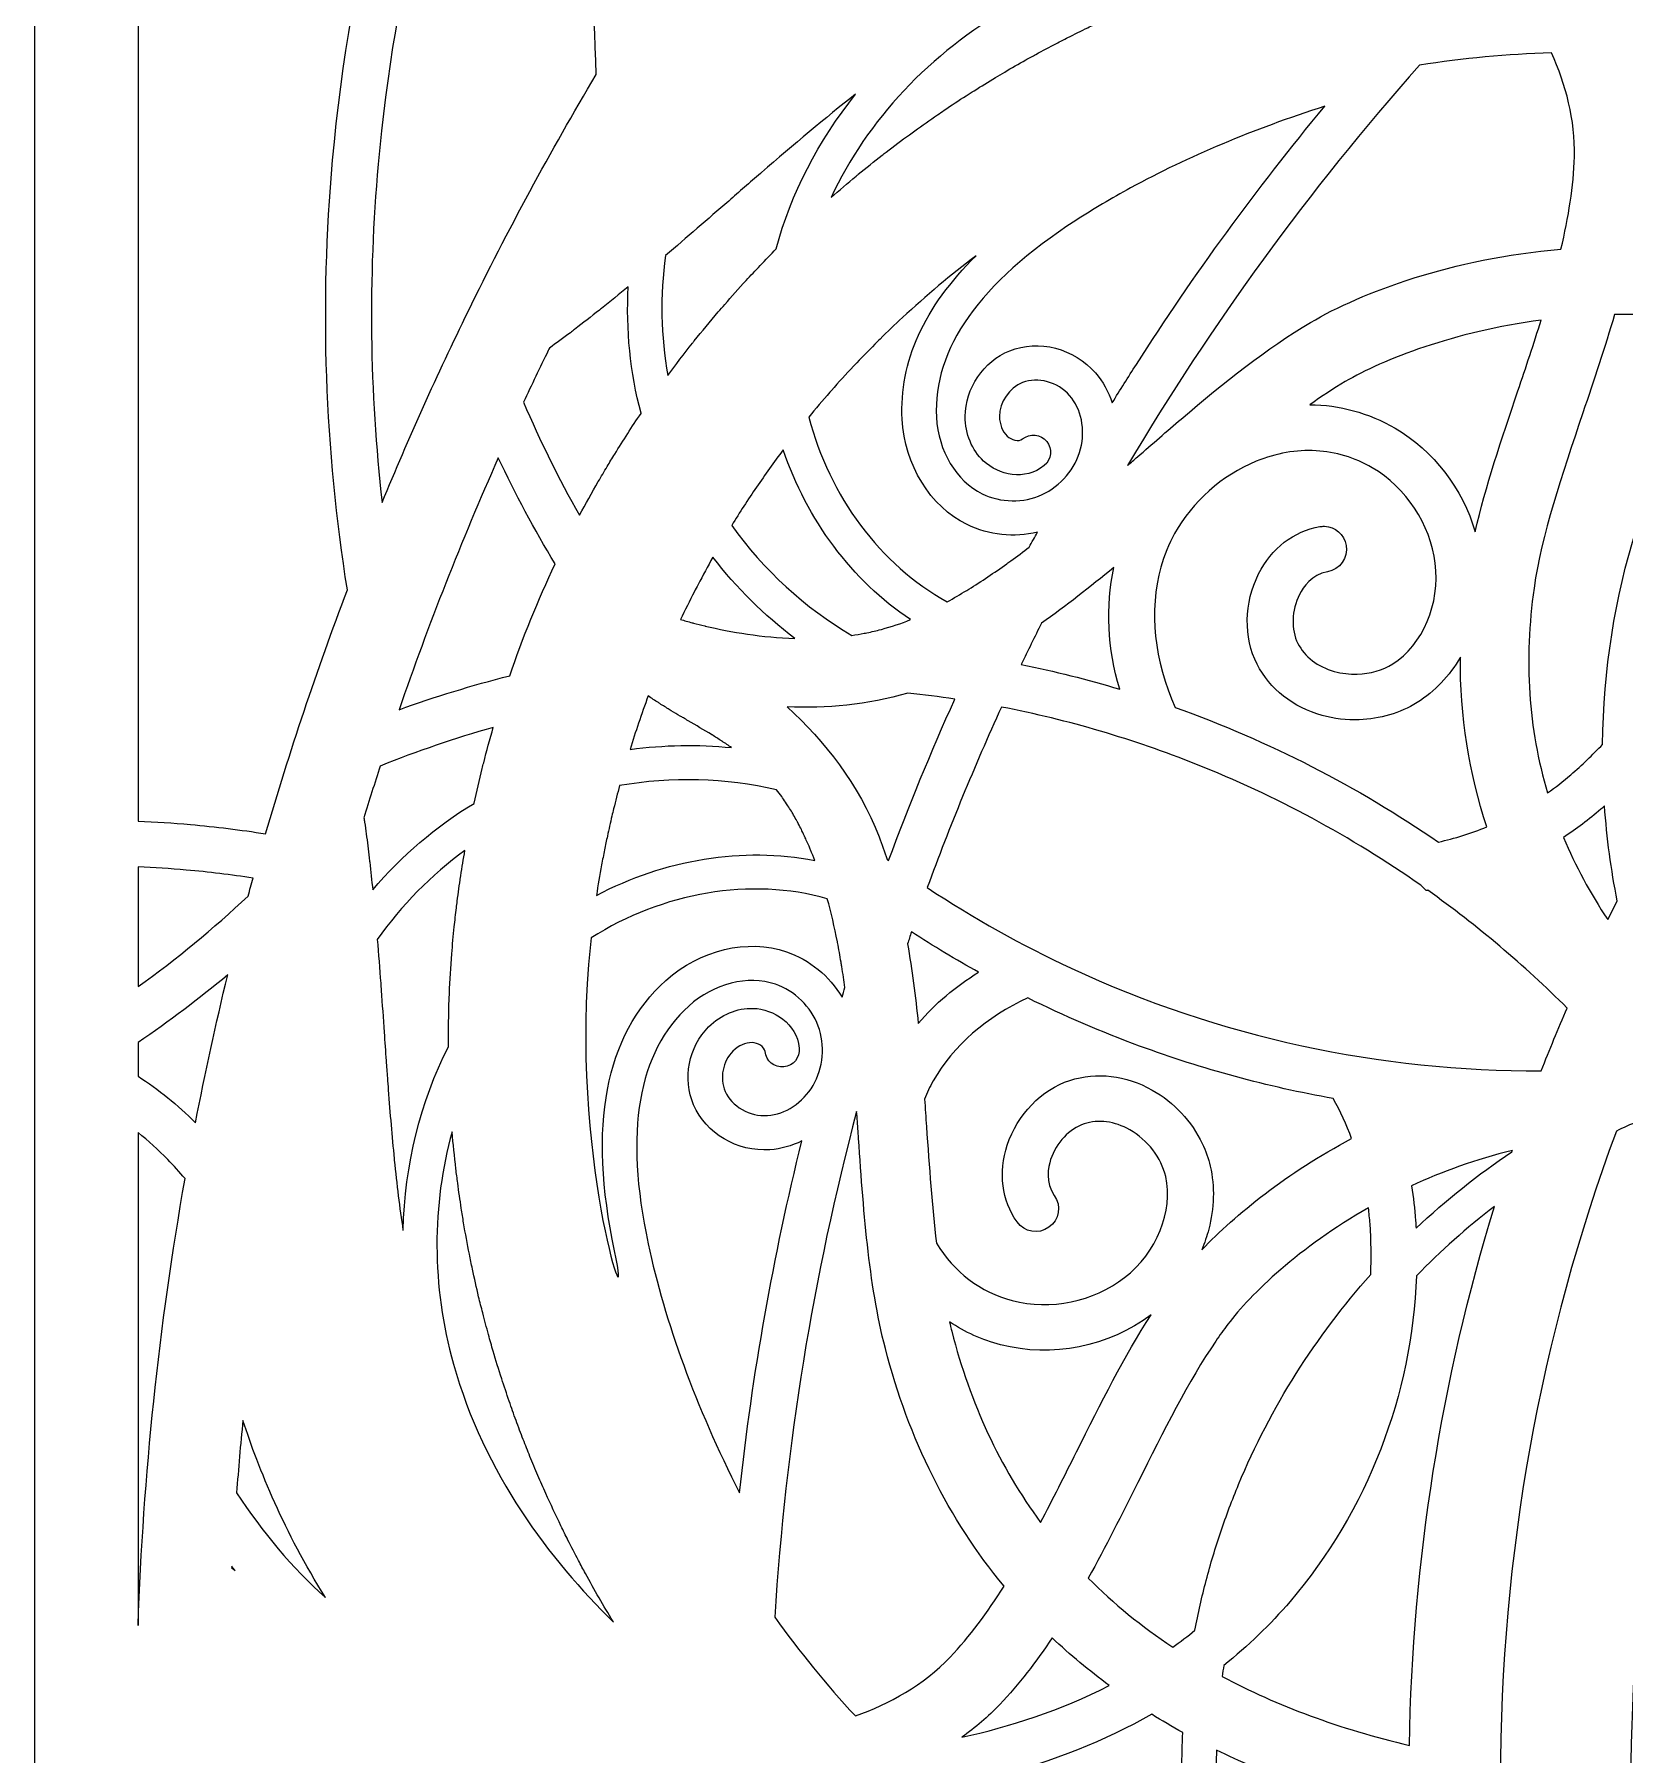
# Model space of a CAD drawing. Header units: millimetres. Extents: x -131 to 670, y -112 to 1620.
# Drawn here: x 284.9 to 376.9, y 1303.7 to 1403.3 of the extents above; entities that cross this region are included whole.
import ezdxf

# ---------------------------------------------------------------- set-up
doc = ezdxf.new("R2010")
doc.units = ezdxf.units.MM
doc.header["$MEASUREMENT"] = 0
doc.layers.add('Layer 3', color=7, linetype='Continuous')

msp = doc.modelspace()

# ---------------------------------------------------------------- linework, layer by layer
at = {"layer": 'Layer 3', "lineweight": 0}
msp.add_lwpolyline([(284.877, 1619.625), (284.877, 1058.399), (670.175, 1058.399), (670.175, 1619.625), (284.877, 1619.625)], dxfattribs=at)
for points, knots in [([(302.988, 1371.098), (301.218, 1366.437), (299.644, 1361.727), (298.257, 1356.979), (296.817, 1357.202), (295.365, 1357.384), (293.9, 1357.515), (292.891, 1357.605), (291.883, 1357.671), (290.877, 1357.714), (290.877, 1357.714), (290.877, 1419.868), (290.877, 1419.868), (291.709, 1422.247), (292.253, 1424.728), (292.478, 1427.249), (292.541, 1427.948), (292.578, 1428.651), (292.592, 1429.355), (292.635, 1431.7), (292.287, 1433.963), (291.603, 1436.06), (294.413, 1435.438), (297.258, 1434.989), (300.12, 1434.733), (302.452, 1434.525), (304.795, 1434.444), (307.138, 1434.48), (308.408, 1432.523), (309.57, 1430.492), (310.623, 1428.399), (306.045, 1418.282), (303.151, 1407.358), (302.134, 1395.97), (301.384, 1387.562), (301.688, 1379.222), (302.988, 1371.098)], [0, 0, 0, 0, 1, 1, 1, 2, 2, 2, 3, 3, 3, 4, 4, 4, 5, 5, 5, 6, 6, 6, 7, 7, 7, 8, 8, 8, 9, 9, 9, 10, 10, 10, 11, 11, 11, 12, 12, 12, 12]), ([(312.14, 1425.164), (315.397, 1417.67), (317.243, 1409.469), (317.383, 1400.927), (314.745, 1396.485), (312.272, 1391.915), (309.977, 1387.222), (308.192, 1383.571), (306.533, 1379.88), (304.995, 1376.157), (304.274, 1382.542), (304.176, 1389.091), (304.769, 1395.735), (305.698, 1406.146), (308.249, 1416.029), (312.14, 1425.164)], [0, 0, 0, 0, 1, 1, 1, 2, 2, 2, 3, 3, 3, 4, 4, 4, 5, 5, 5, 5]), ([(358.05, 1408.56), (358.466, 1408.522), (358.882, 1408.475), (359.299, 1408.419), (359.303, 1408.418), (359.306, 1408.418), (359.31, 1408.418), (358.641, 1408.26), (357.974, 1408.091), (357.311, 1407.913), (357.075, 1407.849), (356.84, 1407.778), (356.604, 1407.712), (356.18, 1407.593), (355.755, 1407.475), (355.333, 1407.347), (355.041, 1407.259), (354.751, 1407.162), (354.46, 1407.069), (354.1, 1406.954), (353.738, 1406.842), (353.38, 1406.721), (353.058, 1406.612), (352.738, 1406.496), (352.418, 1406.383), (352.096, 1406.268), (351.772, 1406.156), (351.451, 1406.037), (351.109, 1405.909), (350.768, 1405.774), (350.428, 1405.641), (350.135, 1405.526), (349.84, 1405.413), (349.549, 1405.294), (349.19, 1405.147), (348.835, 1404.995), (348.478, 1404.842), (348.21, 1404.727), (347.942, 1404.613), (347.675, 1404.495), (347.302, 1404.329), (346.932, 1404.157), (346.562, 1403.985), (346.319, 1403.871), (346.074, 1403.758), (345.833, 1403.641), (345.447, 1403.455), (345.064, 1403.264), (344.681, 1403.071), (344.461, 1402.959), (344.241, 1402.848), (344.021, 1402.734), (343.624, 1402.527), (343.23, 1402.315), (342.836, 1402.101), (342.638, 1401.992), (342.44, 1401.884), (342.244, 1401.774), (341.836, 1401.546), (341.431, 1401.313), (341.028, 1401.076), (340.851, 1400.972), (340.675, 1400.868), (340.5, 1400.763), (340.083, 1400.512), (339.668, 1400.257), (339.255, 1399.997), (339.101, 1399.9), (338.948, 1399.802), (338.795, 1399.704), (338.367, 1399.428), (337.942, 1399.149), (337.52, 1398.864), (337.39, 1398.776), (337.261, 1398.687), (337.131, 1398.598), (336.693, 1398.296), (336.256, 1397.991), (335.824, 1397.679), (335.719, 1397.603), (335.615, 1397.526), (335.511, 1397.449), (335.06, 1397.119), (334.612, 1396.785), (334.17, 1396.443), (334.092, 1396.384), (334.016, 1396.323), (333.939, 1396.262), (333.474, 1395.899), (333.011, 1395.532), (332.556, 1395.157), (332.512, 1395.12), (332.468, 1395.083), (332.424, 1395.046), (331.939, 1394.645), (331.458, 1394.237), (330.985, 1393.821), (330.985, 1393.821), (330.985, 1393.821), (330.985, 1393.821), (333.057, 1398.266), (336.705, 1402.208), (341.349, 1404.813), (345.63, 1407.215), (350.164, 1408.3), (354.325, 1408.675), (355.151, 1408.7), (355.978, 1408.692), (356.808, 1408.649), (356.841, 1408.648), (356.874, 1408.644), (356.907, 1408.643), (357.288, 1408.622), (357.669, 1408.595), (358.05, 1408.56)], [0, 0, 0, 0, 1, 1, 1, 2, 2, 2, 3, 3, 3, 4, 4, 4, 5, 5, 5, 6, 6, 6, 7, 7, 7, 8, 8, 8, 9, 9, 9, 10, 10, 10, 11, 11, 11, 12, 12, 12, 13, 13, 13, 14, 14, 14, 15, 15, 15, 16, 16, 16, 17, 17, 17, 18, 18, 18, 19, 19, 19, 20, 20, 20, 21, 21, 21, 22, 22, 22, 23, 23, 23, 24, 24, 24, 25, 25, 25, 26, 26, 26, 27, 27, 27, 28, 28, 28, 29, 29, 29, 30, 30, 30, 31, 31, 31, 32, 32, 32, 33, 33, 33, 34, 34, 34, 35, 35, 35, 36, 36, 36, 37, 37, 37, 38, 38, 38, 38]), ([(365.038, 1401.469), (367.553, 1401.874), (370.104, 1402.115), (372.678, 1402.182), (373.49, 1400.359), (374.055, 1398.307), (373.998, 1396.176), (373.952, 1394.469), (373.657, 1392.668), (373.221, 1390.824), (366.897, 1390.27), (361.728, 1388.35), (358.719, 1386.572), (356.194, 1385.079), (353.75, 1383.127), (351.245, 1380.99), (350.41, 1380.277), (349.568, 1379.544), (348.715, 1378.8), (348.524, 1378.635), (348.334, 1378.47), (348.144, 1378.304), (352.981, 1386.48), (358.625, 1394.235), (365.038, 1401.469)], [0, 0, 0, 0, 1, 1, 1, 2, 2, 2, 3, 3, 3, 4, 4, 4, 5, 5, 5, 6, 6, 6, 7, 7, 7, 8, 8, 8, 8]), ([(332.4, 1399.79), (332.401, 1399.791), (332.401, 1399.791), (332.401, 1399.791), (330.234, 1397.088), (328.652, 1394.03), (327.807, 1390.84), (327.807, 1390.84), (327.807, 1390.84), (327.806, 1390.839), (327.489, 1390.521), (327.186, 1390.192), (326.876, 1389.868), (326.603, 1389.582), (326.325, 1389.299), (326.057, 1389.008), (325.637, 1388.551), (325.23, 1388.085), (324.825, 1387.619), (324.7, 1387.475), (324.573, 1387.334), (324.45, 1387.19), (323.976, 1386.636), (323.516, 1386.074), (323.062, 1385.506), (323.027, 1385.461), (322.99, 1385.416), (322.955, 1385.371), (322.467, 1384.758), (321.994, 1384.137), (321.53, 1383.509), (321.53, 1383.509), (321.53, 1383.509), (321.53, 1383.509), (321.12, 1385.787), (321.082, 1388.141), (321.396, 1390.451), (322.625, 1391.499), (323.845, 1392.557), (325.054, 1393.61), (325.671, 1394.147), (326.283, 1394.68), (326.89, 1395.206), (326.914, 1395.227), (326.939, 1395.248), (326.963, 1395.269), (328.818, 1396.874), (330.63, 1398.41), (332.4, 1399.79)], [0, 0, 0, 0, 1, 1, 1, 2, 2, 2, 3, 3, 3, 4, 4, 4, 5, 5, 5, 6, 6, 6, 7, 7, 7, 8, 8, 8, 9, 9, 9, 10, 10, 10, 11, 11, 11, 12, 12, 12, 13, 13, 13, 14, 14, 14, 15, 15, 15, 16, 16, 16, 16]), ([(348.646, 1384.151), (348.174, 1383.413), (347.708, 1382.67), (347.248, 1381.924), (347.039, 1382.565), (346.717, 1383.159), (346.281, 1383.658), (345.035, 1385.085), (342.995, 1385.612), (341.321, 1384.942), (339.804, 1384.335), (338.744, 1382.768), (338.745, 1381.133), (338.745, 1380.127), (339.133, 1379.187), (339.807, 1378.555), (340.672, 1377.746), (342.198, 1377.381), (343.32, 1378.3), (343.741, 1378.646), (343.806, 1379.273), (343.459, 1379.696), (343.111, 1380.12), (342.487, 1380.182), (342.062, 1379.835), (341.843, 1379.655), (341.406, 1379.776), (341.163, 1380.004), (340.891, 1380.258), (340.729, 1380.681), (340.729, 1381.135), (340.728, 1381.965), (341.288, 1382.791), (342.059, 1383.1), (342.935, 1383.451), (344.108, 1383.13), (344.787, 1382.353), (345.459, 1381.582), (345.708, 1380.372), (345.42, 1379.269), (345.121, 1378.124), (344.268, 1377.106), (343.193, 1376.613), (342.117, 1376.12), (340.788, 1376.137), (339.727, 1376.659), (338.22, 1377.397), (337.18, 1379.137), (337.077, 1381.092), (336.868, 1385.048), (339.582, 1388.881), (345.145, 1392.487), (346.151, 1393.139), (347.208, 1393.767), (348.314, 1394.37), (351.632, 1396.177), (355.393, 1397.759), (359.548, 1399.098), (355.594, 1394.312), (351.957, 1389.322), (348.646, 1384.151)], [0, 0, 0, 0, 1, 1, 1, 2, 2, 2, 3, 3, 3, 4, 4, 4, 5, 5, 5, 6, 6, 6, 7, 7, 7, 8, 8, 8, 9, 9, 9, 10, 10, 10, 11, 11, 11, 12, 12, 12, 13, 13, 13, 14, 14, 14, 15, 15, 15, 16, 16, 16, 17, 17, 17, 18, 18, 18, 19, 19, 19, 20, 20, 20, 20]), ([(337.703, 1370.409), (333.81, 1372.529), (330.89, 1376.539), (329.69, 1381.097), (329.691, 1381.097), (329.691, 1381.098), (329.691, 1381.098), (330.089, 1381.584), (330.496, 1382.063), (330.91, 1382.537), (330.94, 1382.571), (330.969, 1382.605), (331, 1382.639), (331.42, 1383.118), (331.848, 1383.591), (332.286, 1384.057), (332.296, 1384.067), (332.307, 1384.078), (332.317, 1384.089), (332.711, 1384.507), (333.114, 1384.919), (333.521, 1385.327), (333.619, 1385.425), (333.718, 1385.523), (333.817, 1385.621), (334.242, 1386.04), (334.672, 1386.456), (335.112, 1386.864), (336.481, 1388.13), (337.902, 1389.325), (339.371, 1390.444), (336.36, 1387.461), (334.921, 1384.296), (335.095, 1380.988), (335.236, 1378.326), (336.711, 1375.927), (338.853, 1374.877), (340.113, 1374.258), (341.57, 1374.116), (342.926, 1374.44), (342.769, 1374.149), (342.604, 1373.863), (342.449, 1373.571), (342.096, 1373.302), (341.743, 1373.04), (341.389, 1372.784), (341.311, 1372.727), (341.232, 1372.67), (341.153, 1372.613), (340.42, 1372.089), (339.685, 1371.593), (338.947, 1371.138), (338.909, 1371.114), (338.871, 1371.092), (338.833, 1371.068), (338.456, 1370.839), (338.081, 1370.618), (337.703, 1370.409)], [0, 0, 0, 0, 1, 1, 1, 2, 2, 2, 3, 3, 3, 4, 4, 4, 5, 5, 5, 6, 6, 6, 7, 7, 7, 8, 8, 8, 9, 9, 9, 10, 10, 10, 11, 11, 11, 12, 12, 12, 13, 13, 13, 14, 14, 14, 15, 15, 15, 16, 16, 16, 17, 17, 17, 18, 18, 18, 19, 19, 19, 19]), ([(319.985, 1381.322), (319.984, 1381.321), (319.983, 1381.319), (319.983, 1381.318), (319.458, 1380.542), (318.951, 1379.755), (318.462, 1378.958), (318.314, 1378.719), (318.165, 1378.481), (318.021, 1378.24), (317.848, 1377.949), (317.676, 1377.658), (317.507, 1377.365), (317.135, 1376.722), (316.77, 1376.075), (316.422, 1375.419), (315.208, 1377.548), (314.133, 1379.734), (313.184, 1381.962), (313.651, 1382.962), (314.126, 1383.96), (314.613, 1384.956), (314.635, 1385.001), (314.658, 1385.046), (314.68, 1385.091), (315.085, 1385.386), (315.49, 1385.683), (315.891, 1385.988), (315.974, 1386.051), (316.056, 1386.116), (316.14, 1386.18), (316.619, 1386.547), (317.097, 1386.917), (317.571, 1387.294), (317.61, 1387.325), (317.648, 1387.356), (317.686, 1387.387), (318.207, 1387.801), (318.724, 1388.22), (319.24, 1388.644), (319.111, 1386.174), (319.354, 1383.693), (319.985, 1381.322)], [0, 0, 0, 0, 1, 1, 1, 2, 2, 2, 3, 3, 3, 4, 4, 4, 5, 5, 5, 6, 6, 6, 7, 7, 7, 8, 8, 8, 9, 9, 9, 10, 10, 10, 11, 11, 11, 12, 12, 12, 13, 13, 13, 14, 14, 14, 14]), ([(368.253, 1374.467), (367.531, 1376.944), (365.846, 1379.158), (363.621, 1380.457), (362.086, 1381.353), (360.405, 1381.807), (358.681, 1381.813), (359.369, 1382.297), (360.055, 1382.751), (360.737, 1383.155), (362.914, 1384.441), (367.06, 1386.047), (372.076, 1386.72), (371.649, 1385.353), (371.188, 1383.982), (370.729, 1382.623), (369.776, 1379.796), (368.864, 1377.086), (368.253, 1374.467)], [0, 0, 0, 0, 1, 1, 1, 2, 2, 2, 3, 3, 3, 4, 4, 4, 5, 5, 5, 6, 6, 6, 6]), ([(375.627, 1362.153), (375.043, 1361.542), (374.432, 1360.954), (373.79, 1360.397), (373.355, 1360.019), (372.904, 1359.673), (372.445, 1359.344), (371.335, 1363.066), (371.066, 1367.026), (371.664, 1371.202), (372.107, 1374.291), (373.264, 1377.722), (374.49, 1381.355), (375.123, 1383.232), (375.763, 1385.133), (376.32, 1387.036), (378.544, 1387.075), (380.741, 1386.912), (382.905, 1386.547), (382.95, 1386.318), (382.99, 1386.087), (383.03, 1385.856), (378.294, 1378.908), (375.713, 1370.731), (375.627, 1362.153)], [0, 0, 0, 0, 1, 1, 1, 2, 2, 2, 3, 3, 3, 4, 4, 4, 5, 5, 5, 6, 6, 6, 7, 7, 7, 8, 8, 8, 8]), ([(311.723, 1378.746), (312.705, 1376.653), (313.799, 1374.601), (315.011, 1372.599), (314.019, 1370.491), (313.14, 1368.329), (312.38, 1366.122), (310.202, 1365.573), (308.067, 1364.915), (305.98, 1364.157), (307.671, 1369.06), (309.583, 1373.927), (311.723, 1378.746)], [0, 0, 0, 0, 1, 1, 1, 2, 2, 2, 3, 3, 3, 4, 4, 4, 4]), ([(325.23, 1374.83), (325.23, 1374.831), (325.23, 1374.831), (325.23, 1374.831), (325.69, 1375.579), (326.168, 1376.317), (326.663, 1377.045), (326.664, 1377.046), (326.665, 1377.047), (326.666, 1377.048), (327.161, 1377.776), (327.673, 1378.492), (328.203, 1379.198), (328.203, 1379.198), (328.203, 1379.199), (328.203, 1379.199), (329.585, 1375.166), (332.194, 1371.624), (335.577, 1369.378), (335.027, 1369.153), (334.466, 1368.966), (333.901, 1368.813), (333.891, 1368.811), (333.882, 1368.809), (333.872, 1368.806), (333.602, 1368.735), (333.33, 1368.67), (333.057, 1368.614), (333.005, 1368.604), (332.953, 1368.596), (332.901, 1368.586), (332.662, 1368.54), (332.423, 1368.495), (332.184, 1368.46), (329.463, 1370.056), (327.073, 1372.252), (325.23, 1374.83)], [0, 0, 0, 0, 1, 1, 1, 2, 2, 2, 3, 3, 3, 4, 4, 4, 5, 5, 5, 6, 6, 6, 7, 7, 7, 8, 8, 8, 9, 9, 9, 10, 10, 10, 11, 11, 11, 12, 12, 12, 12]), ([(360.79, 1373.675), (360.684, 1374.305), (360.148, 1374.756), (359.532, 1374.777), (359.445, 1374.779), (359.355, 1374.774), (359.265, 1374.758), (357.762, 1374.504), (356.47, 1373.505), (355.722, 1372.017), (354.88, 1370.344), (354.846, 1368.344), (355.634, 1366.799), (356.373, 1365.35), (357.709, 1364.295), (359.396, 1363.827), (360.096, 1363.633), (360.823, 1363.551), (361.54, 1363.577), (362.737, 1363.619), (363.908, 1363.958), (364.891, 1364.573), (365.918, 1365.216), (366.766, 1366.126), (367.397, 1367.195), (367.377, 1363.801), (367.893, 1360.514), (368.93, 1357.378), (368.01, 1356.997), (367.072, 1356.7), (366.124, 1356.499), (361.442, 1359.715), (356.329, 1362.347), (350.892, 1364.289), (349.685, 1366.964), (349.366, 1369.89), (350.062, 1372.418), (350.247, 1373.091), (350.518, 1373.742), (350.862, 1374.358), (351.895, 1376.205), (353.584, 1377.729), (355.583, 1378.542), (356.736, 1379.012), (357.908, 1379.215), (359.044, 1379.151), (360.179, 1379.089), (361.279, 1378.761), (362.288, 1378.172), (364.258, 1377.022), (365.659, 1374.9), (365.945, 1372.635), (366.239, 1370.298), (365.227, 1367.905), (363.488, 1366.816), (362.9, 1366.448), (362.173, 1366.244), (361.43, 1366.221), (360.984, 1366.207), (360.533, 1366.258), (360.102, 1366.377), (359.139, 1366.644), (358.389, 1367.22), (357.991, 1368), (357.592, 1368.785), (357.629, 1369.921), (358.086, 1370.828), (358.301, 1371.256), (358.796, 1371.996), (359.706, 1372.15), (360.427, 1372.272), (360.912, 1372.954), (360.79, 1373.675)], [0, 0, 0, 0, 1, 1, 1, 2, 2, 2, 3, 3, 3, 4, 4, 4, 5, 5, 5, 6, 6, 6, 7, 7, 7, 8, 8, 8, 9, 9, 9, 10, 10, 10, 11, 11, 11, 12, 12, 12, 13, 13, 13, 14, 14, 14, 15, 15, 15, 16, 16, 16, 17, 17, 17, 18, 18, 18, 19, 19, 19, 20, 20, 20, 21, 21, 21, 22, 22, 22, 23, 23, 23, 24, 24, 24, 24]), ([(328.881, 1368.287), (328.881, 1368.287), (328.88, 1368.287), (328.88, 1368.287), (326.995, 1368.346), (325.205, 1368.647), (323.695, 1369.006), (323.69, 1369.007), (323.685, 1369.008), (323.679, 1369.009), (323.451, 1369.064), (323.231, 1369.119), (323.017, 1369.176), (322.994, 1369.182), (322.967, 1369.188), (322.942, 1369.195), (322.71, 1369.257), (322.485, 1369.319), (322.27, 1369.381), (322.527, 1369.924), (322.797, 1370.462), (323.071, 1370.997), (323.141, 1371.133), (323.21, 1371.268), (323.281, 1371.402), (323.56, 1371.935), (323.844, 1372.465), (324.14, 1372.989), (324.14, 1372.989), (324.141, 1372.989), (324.141, 1372.99), (325.502, 1371.219), (327.102, 1369.63), (328.881, 1368.287)], [0, 0, 0, 0, 1, 1, 1, 2, 2, 2, 3, 3, 3, 4, 4, 4, 5, 5, 5, 6, 6, 6, 7, 7, 7, 8, 8, 8, 9, 9, 9, 10, 10, 10, 11, 11, 11, 11]), ([(343.156, 1369.166), (344.577, 1370.168), (345.97, 1371.263), (347.342, 1372.4), (346.857, 1370.126), (346.986, 1367.703), (347.682, 1365.346), (345.817, 1365.906), (343.918, 1366.387), (341.989, 1366.783), (342.37, 1367.581), (342.76, 1368.375), (343.156, 1369.166)], [0, 0, 0, 0, 1, 1, 1, 2, 2, 2, 3, 3, 3, 4, 4, 4, 4]), ([(321.614, 1364.173), (321.652, 1364.15), (321.691, 1364.126), (321.73, 1364.103), (321.902, 1363.998), (322.073, 1363.896), (322.243, 1363.795), (322.306, 1363.758), (322.369, 1363.721), (322.432, 1363.684), (322.524, 1363.63), (322.616, 1363.576), (322.706, 1363.523), (323.169, 1363.252), (323.622, 1362.988), (324.065, 1362.717), (324.073, 1362.712), (324.082, 1362.707), (324.09, 1362.702), (324.275, 1362.588), (324.458, 1362.473), (324.639, 1362.356), (324.651, 1362.348), (324.664, 1362.339), (324.676, 1362.331), (324.859, 1362.212), (325.04, 1362.091), (325.219, 1361.965), (323.269, 1362.162), (321.291, 1362.122), (319.346, 1361.859), (319.347, 1361.862), (319.348, 1361.864), (319.349, 1361.866), (319.506, 1362.373), (319.669, 1362.878), (319.839, 1363.38), (320.019, 1363.908), (320.203, 1364.435), (320.398, 1364.957), (320.595, 1364.822), (320.791, 1364.693), (320.986, 1364.568), (321.013, 1364.55), (321.041, 1364.532), (321.069, 1364.514), (321.251, 1364.397), (321.433, 1364.284), (321.614, 1364.173)], [0, 0, 0, 0, 1, 1, 1, 2, 2, 2, 3, 3, 3, 4, 4, 4, 5, 5, 5, 6, 6, 6, 7, 7, 7, 8, 8, 8, 9, 9, 9, 10, 10, 10, 11, 11, 11, 12, 12, 12, 13, 13, 13, 14, 14, 14, 15, 15, 15, 16, 16, 16, 16]), ([(334.305, 1355.424), (334.276, 1355.445), (334.248, 1355.468), (334.219, 1355.489), (334.076, 1355.931), (333.926, 1356.368), (333.761, 1356.796), (332.584, 1359.855), (330.592, 1362.35), (328.447, 1364.322), (330.685, 1364.229), (333.079, 1364.423), (335.429, 1365.121), (336.338, 1365.023), (337.243, 1364.912), (338.141, 1364.777), (336.757, 1361.704), (335.479, 1358.584), (334.305, 1355.424)], [0, 0, 0, 0, 1, 1, 1, 2, 2, 2, 3, 3, 3, 4, 4, 4, 5, 5, 5, 6, 6, 6, 6]), ([(344.877, 1349.192), (342.012, 1350.524), (339.227, 1352.08), (336.547, 1353.86), (337.844, 1357.399), (339.277, 1360.886), (340.841, 1364.316), (344.727, 1363.558), (348.487, 1362.447), (352.088, 1361.016), (356.717, 1359.177), (361.082, 1356.811), (365.108, 1353.993), (365.213, 1353.892), (365.321, 1353.792), (365.427, 1353.692), (365.454, 1353.695), (365.481, 1353.702), (365.509, 1353.706), (368.386, 1351.659), (371.082, 1349.375), (373.578, 1346.891), (373.06, 1345.687), (372.558, 1344.476), (372.083, 1343.254), (362.781, 1343.217), (353.472, 1345.196), (344.877, 1349.192)], [0, 0, 0, 0, 1, 1, 1, 2, 2, 2, 3, 3, 3, 4, 4, 4, 5, 5, 5, 6, 6, 6, 7, 7, 7, 8, 8, 8, 9, 9, 9, 9]), ([(304.889, 1360.899), (307.017, 1361.755), (309.198, 1362.506), (311.431, 1363.131), (311.233, 1362.453), (311.051, 1361.77), (310.876, 1361.085), (310.847, 1360.976), (310.82, 1360.866), (310.793, 1360.756), (310.625, 1360.088), (310.467, 1359.416), (310.32, 1358.74), (310.32, 1358.74), (310.319, 1358.735), (310.319, 1358.735), (308.116, 1357.409), (306.134, 1355.705), (304.454, 1353.731), (304.4, 1354.267), (304.342, 1354.802), (304.281, 1355.337), (304.271, 1355.418), (304.261, 1355.5), (304.251, 1355.582), (304.197, 1356.045), (304.141, 1356.507), (304.079, 1356.967), (304.05, 1357.192), (304.016, 1357.416), (303.985, 1357.641), (303.972, 1357.73), (303.959, 1357.818), (303.947, 1357.907), (304.252, 1358.906), (304.566, 1359.903), (304.889, 1360.899)], [0, 0, 0, 0, 1, 1, 1, 2, 2, 2, 3, 3, 3, 4, 4, 4, 5, 5, 5, 6, 6, 6, 7, 7, 7, 8, 8, 8, 9, 9, 9, 10, 10, 10, 11, 11, 11, 12, 12, 12, 12]), ([(328.125, 1359.129), (328.141, 1359.106), (328.157, 1359.082), (328.172, 1359.06), (328.251, 1358.948), (328.329, 1358.835), (328.406, 1358.718), (328.432, 1358.68), (328.457, 1358.64), (328.481, 1358.601), (328.55, 1358.495), (328.617, 1358.388), (328.684, 1358.277), (328.711, 1358.233), (328.736, 1358.187), (328.763, 1358.143), (328.827, 1358.032), (328.892, 1357.92), (328.956, 1357.805), (328.982, 1357.758), (329.007, 1357.71), (329.034, 1357.661), (329.097, 1357.542), (329.161, 1357.421), (329.223, 1357.296), (329.247, 1357.249), (329.271, 1357.201), (329.294, 1357.153), (329.36, 1357.02), (329.425, 1356.884), (329.489, 1356.745), (329.508, 1356.701), (329.528, 1356.658), (329.548, 1356.614), (329.618, 1356.459), (329.686, 1356.299), (329.755, 1356.136), (329.768, 1356.104), (329.781, 1356.073), (329.794, 1356.041), (329.875, 1355.844), (329.955, 1355.641), (330.034, 1355.431), (325.884, 1356.252), (321.337, 1355.484), (317.402, 1353.411), (317.491, 1354.001), (317.592, 1354.587), (317.699, 1355.171), (317.752, 1355.464), (317.812, 1355.757), (317.871, 1356.049), (317.924, 1356.316), (317.977, 1356.582), (318.034, 1356.848), (318.117, 1357.233), (318.204, 1357.617), (318.294, 1358), (318.327, 1358.142), (318.362, 1358.282), (318.396, 1358.424), (318.506, 1358.873), (318.619, 1359.321), (318.738, 1359.767), (321.747, 1360.293), (324.87, 1360.215), (327.831, 1359.521), (327.93, 1359.395), (328.028, 1359.264), (328.125, 1359.129)], [0, 0, 0, 0, 1, 1, 1, 2, 2, 2, 3, 3, 3, 4, 4, 4, 5, 5, 5, 6, 6, 6, 7, 7, 7, 8, 8, 8, 9, 9, 9, 10, 10, 10, 11, 11, 11, 12, 12, 12, 13, 13, 13, 14, 14, 14, 15, 15, 15, 16, 16, 16, 17, 17, 17, 18, 18, 18, 19, 19, 19, 20, 20, 20, 21, 21, 21, 22, 22, 22, 23, 23, 23, 23]), ([(373.366, 1356.764), (374.11, 1357.256), (374.833, 1357.799), (375.525, 1358.399), (375.598, 1358.463), (375.669, 1358.529), (375.74, 1358.593), (375.873, 1356.733), (376.115, 1354.896), (376.48, 1353.091), (376.297, 1352.73), (376.112, 1352.369), (375.933, 1352.006), (374.902, 1353.539), (374.05, 1355.127), (373.366, 1356.764)], [0, 0, 0, 0, 1, 1, 1, 2, 2, 2, 3, 3, 3, 4, 4, 4, 5, 5, 5, 5]), ([(309.788, 1356.006), (309.703, 1355.52), (309.624, 1355.033), (309.551, 1354.545), (309.548, 1354.524), (309.545, 1354.504), (309.542, 1354.483), (309.473, 1354.018), (309.407, 1353.551), (309.347, 1353.084), (309.33, 1352.952), (309.317, 1352.821), (309.301, 1352.689), (309.257, 1352.323), (309.212, 1351.957), (309.174, 1351.589), (309.119, 1351.071), (309.071, 1350.551), (309.03, 1350.03), (308.969, 1349.263), (308.926, 1348.496), (308.894, 1347.73), (308.888, 1347.601), (308.881, 1347.471), (308.876, 1347.342), (308.853, 1346.687), (308.842, 1346.032), (308.839, 1345.378), (308.837, 1345.135), (308.834, 1344.892), (308.835, 1344.65), (308.835, 1344.65), (308.835, 1344.649), (308.835, 1344.649), (307.212, 1341.456), (306.319, 1337.802), (306.207, 1334.026), (306.207, 1334.028), (306.206, 1334.03), (306.206, 1334.032), (306.007, 1335.33), (305.844, 1336.684), (305.704, 1338.082), (305.701, 1338.111), (305.698, 1338.14), (305.695, 1338.168), (305.566, 1339.461), (305.456, 1340.792), (305.354, 1342.149), (305.337, 1342.381), (305.32, 1342.611), (305.303, 1342.843), (305.279, 1343.173), (305.255, 1343.503), (305.231, 1343.836), (305.193, 1344.384), (305.154, 1344.932), (305.116, 1345.487), (305.06, 1346.293), (305.004, 1347.103), (304.946, 1347.913), (304.935, 1348.05), (304.925, 1348.186), (304.916, 1348.322), (304.854, 1349.167), (304.79, 1350.013), (304.719, 1350.858), (306.125, 1352.837), (307.841, 1354.594), (309.789, 1356.014), (309.789, 1356.014), (309.788, 1356.006), (309.788, 1356.006)], [0, 0, 0, 0, 1, 1, 1, 2, 2, 2, 3, 3, 3, 4, 4, 4, 5, 5, 5, 6, 6, 6, 7, 7, 7, 8, 8, 8, 9, 9, 9, 10, 10, 10, 11, 11, 11, 12, 12, 12, 13, 13, 13, 14, 14, 14, 15, 15, 15, 16, 16, 16, 17, 17, 17, 18, 18, 18, 19, 19, 19, 20, 20, 20, 21, 21, 21, 22, 22, 22, 23, 23, 23, 24, 24, 24, 24]), ([(290.877, 1348.127), (290.877, 1348.127), (290.877, 1355.065), (290.877, 1355.065), (291.804, 1355.023), (292.734, 1354.963), (293.665, 1354.88), (294.964, 1354.764), (296.253, 1354.606), (297.533, 1354.414), (297.436, 1354.066), (297.337, 1353.719), (297.243, 1353.371), (295.235, 1351.489), (293.109, 1349.737), (290.877, 1348.127)], [0, 0, 0, 0, 1, 1, 1, 2, 2, 2, 3, 3, 3, 4, 4, 4, 5, 5, 5, 5]), ([(318.453, 1332.83), (319.617, 1327.379), (315.994, 1337.466), (316.941, 1349.402), (316.983, 1349.921), (317.037, 1350.438), (317.092, 1350.954), (321.231, 1353.57), (326.337, 1354.481), (330.758, 1353.219), (330.983, 1352.413), (331.176, 1351.578), (331.344, 1350.723), (331.348, 1350.707), (331.35, 1350.691), (331.354, 1350.675), (331.427, 1350.301), (331.494, 1349.921), (331.558, 1349.538), (331.571, 1349.456), (331.586, 1349.374), (331.599, 1349.292), (331.664, 1348.888), (331.726, 1348.482), (331.782, 1348.071), (331.725, 1347.889), (331.671, 1347.706), (331.615, 1347.524), (330.886, 1348.735), (329.743, 1349.686), (328.397, 1350.146), (326.14, 1350.918), (323.401, 1350.264), (321.419, 1348.482), (317.909, 1345.323), (316.91, 1340.058), (318.453, 1332.83)], [0, 0, 0, 0, 1, 1, 1, 2, 2, 2, 3, 3, 3, 4, 4, 4, 5, 5, 5, 6, 6, 6, 7, 7, 7, 8, 8, 8, 9, 9, 9, 10, 10, 10, 11, 11, 11, 12, 12, 12, 12]), ([(336.022, 1346.003), (335.865, 1347.56), (335.668, 1349.103), (335.404, 1350.609), (335.481, 1350.837), (335.555, 1351.067), (335.634, 1351.294), (336.907, 1350.467), (338.204, 1349.692), (339.519, 1348.961), (338.183, 1348.144), (337.001, 1347.147), (336.022, 1346.003)], [0, 0, 0, 0, 1, 1, 1, 2, 2, 2, 3, 3, 3, 4, 4, 4, 4]), ([(290.877, 1342.944), (290.877, 1342.944), (290.877, 1344.896), (290.877, 1344.896), (292.67, 1346.115), (294.4, 1347.422), (296.065, 1348.807), (295.373, 1345.967), (294.755, 1343.113), (294.198, 1340.251), (293.165, 1341.281), (292.051, 1342.18), (290.877, 1342.944)], [0, 0, 0, 0, 1, 1, 1, 2, 2, 2, 3, 3, 3, 4, 4, 4, 4]), ([(326.47, 1346.87), (325.547, 1346.901), (324.609, 1346.51), (323.896, 1345.798), (322.739, 1344.643), (322.381, 1342.787), (323.025, 1341.283), (323.735, 1339.625), (325.55, 1338.557), (327.44, 1338.685), (328.079, 1338.728), (328.708, 1338.906), (329.292, 1339.194), (327.637, 1332.528), (326.428, 1325.723), (325.682, 1318.817), (323.145, 1323.843), (321.367, 1328.686), (320.394, 1333.244), (319.01, 1339.729), (319.802, 1344.358), (322.746, 1347.007), (324.201, 1348.316), (326.167, 1348.811), (327.755, 1348.268), (328.874, 1347.886), (329.826, 1346.959), (330.238, 1345.849), (330.65, 1344.739), (330.533, 1343.417), (329.935, 1342.396), (329.358, 1341.414), (328.326, 1340.733), (327.306, 1340.665), (326.277, 1340.595), (325.22, 1341.197), (324.848, 1342.065), (324.522, 1342.827), (324.711, 1343.807), (325.299, 1344.394), (325.62, 1344.715), (326.033, 1344.899), (326.404, 1344.887), (326.738, 1344.876), (327.132, 1344.653), (327.16, 1344.37), (327.215, 1343.825), (327.7, 1343.427), (328.246, 1343.481), (328.791, 1343.535), (329.188, 1344.025), (329.135, 1344.566), (328.991, 1346.01), (327.655, 1346.831), (326.47, 1346.87)], [0, 0, 0, 0, 1, 1, 1, 2, 2, 2, 3, 3, 3, 4, 4, 4, 5, 5, 5, 6, 6, 6, 7, 7, 7, 8, 8, 8, 9, 9, 9, 10, 10, 10, 11, 11, 11, 12, 12, 12, 13, 13, 13, 14, 14, 14, 15, 15, 15, 16, 16, 16, 17, 17, 17, 18, 18, 18, 18]), ([(352.433, 1332.898), (352.596, 1333.287), (352.732, 1333.684), (352.837, 1334.087), (353.152, 1335.293), (353.196, 1336.543), (352.923, 1337.73), (352.819, 1338.182), (352.663, 1338.624), (352.46, 1339.048), (351.852, 1340.32), (350.83, 1341.427), (349.565, 1342.143), (348.041, 1343.005), (346.351, 1343.204), (344.804, 1342.702), (343.154, 1342.166), (341.764, 1340.728), (341.175, 1338.95), (340.652, 1337.368), (340.859, 1335.749), (341.743, 1334.505), (342.166, 1333.91), (342.992, 1333.771), (343.587, 1334.194), (344.183, 1334.617), (344.322, 1335.443), (343.899, 1336.038), (343.365, 1336.79), (343.537, 1337.664), (343.687, 1338.119), (344.007, 1339.083), (344.784, 1339.913), (345.621, 1340.185), (346.454, 1340.456), (347.391, 1340.333), (348.262, 1339.841), (349.298, 1339.254), (350.096, 1338.217), (350.345, 1337.136), (350.804, 1335.135), (349.827, 1332.729), (347.967, 1331.284), (346.164, 1329.884), (343.673, 1329.375), (341.466, 1329.955), (339.614, 1330.441), (338.095, 1331.606), (337.072, 1333.27), (336.822, 1335.41), (336.662, 1337.681), (336.5, 1340.028), (336.463, 1340.556), (336.426, 1341.087), (336.389, 1341.618), (336.533, 1341.98), (336.698, 1342.331), (336.89, 1342.669), (338.046, 1344.704), (340, 1346.392), (342.36, 1347.471), (344.476, 1346.425), (346.637, 1345.498), (348.832, 1344.691), (352.491, 1343.344), (356.244, 1342.328), (360.046, 1341.648), (360.456, 1340.915), (360.807, 1340.139), (361.107, 1339.333), (357.343, 1337.341), (354.408, 1334.953), (352.433, 1332.898)], [0, 0, 0, 0, 1, 1, 1, 2, 2, 2, 3, 3, 3, 4, 4, 4, 5, 5, 5, 6, 6, 6, 7, 7, 7, 8, 8, 8, 9, 9, 9, 10, 10, 10, 11, 11, 11, 12, 12, 12, 13, 13, 13, 14, 14, 14, 15, 15, 15, 16, 16, 16, 17, 17, 17, 18, 18, 18, 19, 19, 19, 20, 20, 20, 21, 21, 21, 22, 22, 22, 23, 23, 23, 24, 24, 24, 24]), ([(340.988, 1313.42), (340.026, 1311.896), (339.001, 1310.494), (337.875, 1309.314), (336.328, 1307.688), (334.353, 1306.616), (332.388, 1305.904), (330.704, 1307.725), (329.148, 1309.636), (327.721, 1311.619), (328.34, 1321.605), (329.935, 1331.402), (332.461, 1340.902), (332.488, 1340.519), (332.514, 1340.136), (332.541, 1339.755), (332.852, 1335.238), (333.146, 1330.972), (334.12, 1327.185), (335.474, 1321.917), (337.784, 1317.311), (340.988, 1313.42)], [0, 0, 0, 0, 1, 1, 1, 2, 2, 2, 3, 3, 3, 4, 4, 4, 5, 5, 5, 6, 6, 6, 7, 7, 7, 7]), ([(380.236, 1264.314), (378.728, 1264.866), (377.261, 1265.505), (375.841, 1266.223), (371.819, 1277.62), (369.715, 1289.739), (369.715, 1302.183), (369.715, 1315.217), (372.021, 1327.895), (376.424, 1339.76), (377.242, 1340.157), (378.075, 1340.526), (378.921, 1340.869), (380.33, 1339.063), (381.641, 1337.18), (382.852, 1335.228), (379.192, 1324.743), (377.281, 1313.605), (377.281, 1302.172), (377.281, 1290.528), (379.259, 1279.187), (383.053, 1268.533), (382.169, 1267.089), (381.229, 1265.681), (380.236, 1264.314)], [0, 0, 0, 0, 1, 1, 1, 2, 2, 2, 3, 3, 3, 4, 4, 4, 5, 5, 5, 6, 6, 6, 7, 7, 7, 8, 8, 8, 8]), ([(290.877, 1339.68), (291.471, 1339.201), (292.046, 1338.683), (292.591, 1338.118), (292.937, 1337.759), (293.27, 1337.39), (293.595, 1337.013), (292.086, 1328.454), (291.175, 1319.815), (290.877, 1311.149), (290.877, 1311.149), (290.877, 1339.68), (290.877, 1339.68)], [0, 0, 0, 0, 1, 1, 1, 2, 2, 2, 3, 3, 3, 4, 4, 4, 4]), ([(312.355, 1324.129), (312.485, 1323.754), (312.614, 1323.379), (312.751, 1323.006), (312.885, 1322.641), (313.024, 1322.276), (313.165, 1321.913), (313.291, 1321.586), (313.422, 1321.26), (313.554, 1320.935), (313.704, 1320.563), (313.854, 1320.19), (314.012, 1319.82), (314.159, 1319.477), (314.315, 1319.136), (314.468, 1318.794), (314.752, 1318.16), (315.046, 1317.53), (315.35, 1316.903), (315.483, 1316.631), (315.615, 1316.359), (315.751, 1316.088), (315.95, 1315.692), (316.154, 1315.298), (316.362, 1314.906), (316.496, 1314.652), (316.634, 1314.4), (316.771, 1314.148), (317.281, 1313.213), (317.81, 1312.286), (318.367, 1311.371), (318.374, 1311.361), (318.38, 1311.35), (318.387, 1311.339), (314.703, 1314.94), (310.913, 1319.93), (309.127, 1326.281), (307.855, 1330.806), (307.874, 1335.518), (309.049, 1339.731), (309.109, 1339.011), (309.184, 1338.294), (309.268, 1337.577), (309.3, 1337.304), (309.337, 1337.032), (309.373, 1336.76), (309.437, 1336.27), (309.506, 1335.782), (309.581, 1335.295), (309.625, 1335.012), (309.668, 1334.73), (309.715, 1334.448), (309.817, 1333.843), (309.928, 1333.24), (310.047, 1332.638), (310.104, 1332.352), (310.164, 1332.066), (310.224, 1331.781), (310.338, 1331.245), (310.457, 1330.71), (310.585, 1330.177), (310.66, 1329.863), (310.741, 1329.549), (310.82, 1329.236), (310.927, 1328.817), (311.039, 1328.4), (311.154, 1327.983), (311.243, 1327.662), (311.331, 1327.341), (311.425, 1327.022), (311.581, 1326.489), (311.747, 1325.96), (311.917, 1325.431), (312.058, 1324.995), (312.205, 1324.562), (312.355, 1324.129)], [0, 0, 0, 0, 1, 1, 1, 2, 2, 2, 3, 3, 3, 4, 4, 4, 5, 5, 5, 6, 6, 6, 7, 7, 7, 8, 8, 8, 9, 9, 9, 10, 10, 10, 11, 11, 11, 12, 12, 12, 13, 13, 13, 14, 14, 14, 15, 15, 15, 16, 16, 16, 17, 17, 17, 18, 18, 18, 19, 19, 19, 20, 20, 20, 21, 21, 21, 22, 22, 22, 23, 23, 23, 24, 24, 24, 25, 25, 25, 25]), ([(364.831, 1334.141), (364.823, 1334.286), (364.818, 1334.431), (364.808, 1334.576), (364.759, 1335.261), (364.674, 1335.936), (364.562, 1336.599), (366.336, 1337.419), (368.292, 1338.131), (370.41, 1338.649), (370.401, 1338.623), (370.394, 1338.597), (370.384, 1338.571), (368.412, 1337.247), (366.554, 1335.765), (364.831, 1334.141)], [0, 0, 0, 0, 1, 1, 1, 2, 2, 2, 3, 3, 3, 4, 4, 4, 5, 5, 5, 5]), ([(353.088, 1315.176), (352.947, 1314.707), (352.815, 1314.233), (352.689, 1313.757), (352.44, 1312.805), (352.221, 1311.841), (352.036, 1310.864), (351.614, 1310.523), (351.186, 1310.198), (350.751, 1309.888), (348.955, 1311.081), (347.324, 1312.412), (345.867, 1313.883), (346.871, 1315.69), (347.808, 1317.566), (348.732, 1319.416), (350.231, 1322.417), (351.656, 1325.273), (353.247, 1327.61), (353.474, 1327.944), (353.704, 1328.267), (353.939, 1328.578), (355.272, 1330.347), (358.078, 1333.044), (362.077, 1335.32), (362.116, 1335.012), (362.146, 1334.703), (362.169, 1334.389), (362.238, 1333.411), (362.249, 1332.431), (362.214, 1331.454), (359.028, 1327.887), (356.427, 1323.787), (354.563, 1319.307), (354.377, 1318.859), (354.198, 1318.407), (354.026, 1317.952), (353.683, 1317.041), (353.37, 1316.115), (353.088, 1315.176)], [0, 0, 0, 0, 1, 1, 1, 2, 2, 2, 3, 3, 3, 4, 4, 4, 5, 5, 5, 6, 6, 6, 7, 7, 7, 8, 8, 8, 9, 9, 9, 10, 10, 10, 11, 11, 11, 12, 12, 12, 13, 13, 13, 13]), ([(364.449, 1304.199), (360.4, 1305.157), (356.793, 1306.495), (353.616, 1308.191), (353.644, 1308.405), (353.675, 1308.618), (353.706, 1308.831), (355.103, 1309.955), (356.392, 1311.187), (357.545, 1312.536), (362.029, 1317.783), (364.61, 1324.511), (364.858, 1331.384), (366.26, 1332.829), (367.767, 1334.171), (369.367, 1335.399), (366.31, 1325.399), (364.635, 1314.922), (364.449, 1304.199)], [0, 0, 0, 0, 1, 1, 1, 2, 2, 2, 3, 3, 3, 4, 4, 4, 5, 5, 5, 6, 6, 6, 6]), ([(343.104, 1317.111), (340.76, 1320.295), (339.041, 1323.983), (337.964, 1328.173), (337.918, 1328.35), (337.881, 1328.535), (337.838, 1328.716), (338.729, 1328.126), (339.719, 1327.678), (340.793, 1327.396), (343.744, 1326.621), (347.067, 1327.287), (349.499, 1329.129), (347.959, 1326.741), (346.599, 1324.03), (345.181, 1321.189), (344.502, 1319.827), (343.816, 1318.452), (343.104, 1317.111)], [0, 0, 0, 0, 1, 1, 1, 2, 2, 2, 3, 3, 3, 4, 4, 4, 5, 5, 5, 6, 6, 6, 6]), ([(296.576, 1318.826), (296.683, 1320.221), (296.802, 1321.617), (296.941, 1323.012), (297.874, 1320.18), (299.339, 1316.559), (301.714, 1312.772), (299.8, 1314.477), (298.075, 1316.541), (296.576, 1318.826)], [0, 0, 0, 0, 1, 1, 1, 2, 2, 2, 3, 3, 3, 3]), ([(296.491, 1314.318), (296.42, 1314.375), (296.356, 1314.428), (296.291, 1314.482), (296.292, 1314.512), (296.294, 1314.542), (296.296, 1314.571), (296.361, 1314.487), (296.425, 1314.402), (296.491, 1314.319), (296.491, 1314.318), (296.491, 1314.318), (296.491, 1314.318)], [0, 0, 0, 0, 1, 1, 1, 2, 2, 2, 3, 3, 3, 4, 4, 4, 4]), ([(347.083, 1307.667), (344.245, 1306.219), (341.315, 1305.278), (338.555, 1304.677), (339.327, 1305.233), (340.066, 1305.859), (340.748, 1306.576), (341.852, 1307.733), (342.85, 1309.037), (343.778, 1310.428), (344.809, 1309.448), (345.916, 1308.532), (347.083, 1307.667)], [0, 0, 0, 0, 1, 1, 1, 2, 2, 2, 3, 3, 3, 4, 4, 4, 4]), ([(340.544, 1302.424), (343.805, 1303.258), (346.819, 1304.461), (349.536, 1306.001), (350.121, 1305.635), (350.722, 1305.283), (351.336, 1304.943), (351.302, 1304.248), (351.284, 1303.549), (351.284, 1302.846), (351.284, 1301.578), (351.342, 1300.324), (351.45, 1299.084), (351.128, 1298.888), (350.8, 1298.695), (350.487, 1298.493), (347.518, 1300.229), (344.178, 1301.551), (340.544, 1302.424)], [0, 0, 0, 0, 1, 1, 1, 2, 2, 2, 3, 3, 3, 4, 4, 4, 5, 5, 5, 6, 6, 6, 6]), ([(353.282, 1303.93), (354.632, 1303.271), (356.043, 1302.669), (357.519, 1302.129), (356.05, 1301.542), (354.67, 1300.883), (353.357, 1300.177), (353.3, 1301.06), (353.268, 1301.949), (353.268, 1302.846), (353.268, 1303.208), (353.273, 1303.569), (353.282, 1303.93)], [0, 0, 0, 0, 1, 1, 1, 2, 2, 2, 3, 3, 3, 4, 4, 4, 4])]:
    msp.add_open_spline(points, degree=3, knots=knots, dxfattribs=at)

doc.saveas('drawing.dxf')
